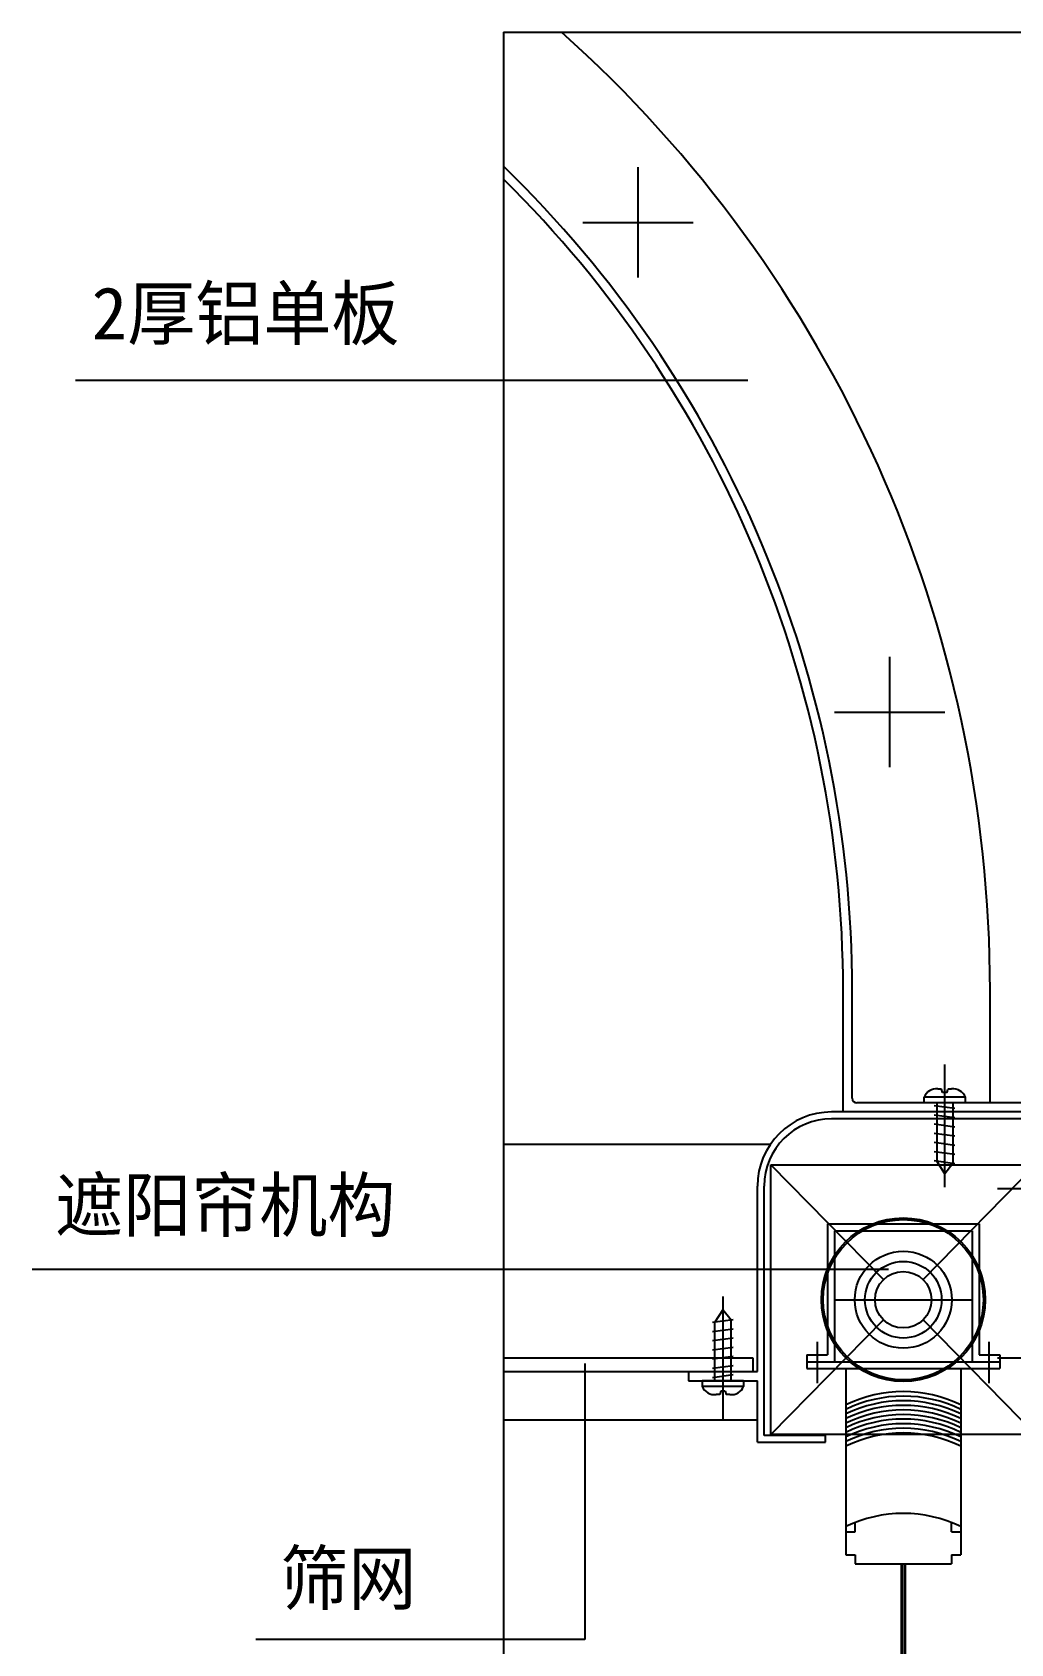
# Model space of a CAD drawing. Header units: metres. Extents: x 2568 to 3552, y 893 to 2293.
# Drawn here: x 2611.6 to 2824.7, y 1106 to 1456.9 of the extents above; entities that cross this region are included whole.
import ezdxf

# ---------------------------------------------------------------- set-up
doc = ezdxf.new("R2010")
doc.units = ezdxf.units.M
for name, color, linetype in [('1', 1, 'Continuous'), ('10', 1, 'Continuous'), ('CASTFIX', 1, 'Continuous')]:
    doc.layers.add(name, color=color, linetype=linetype)

msp = doc.modelspace()

# ---------------------------------------------------------------- hatches: boundary and pattern name
at = {"layer": '10'}
h = msp.add_hatch(dxfattribs=at)
h.set_pattern_fill('HEX', scale=15)
h.paths.add_polyline_path([(2714.2, 1168.27), (2714.2, 1165.27), (2731.9, 1165.27), (2731.9, 1165.55, -0.41), (2730.4, 1167.05, -0.24), (2731.02, 1168.27)])
h.paths.add_polyline_path([(2760.26, 1165.27), (2760.26, 1168.27), (2732.77, 1168.27, -0.24), (2733.4, 1167.05, -0.41), (2731.9, 1165.55), (2731.9, 1165.27)])
h.paths.add_polyline_path([(2763.76, 1165.27), (2768.51, 1165.27), (2768.51, 1168.27), (2763.76, 1168.27)])

# ---------------------------------------------------------------- linework, layer by layer
for p, q in [((2743.52, 1403.53), (2743.52, 1427.53)), ((2731.52, 1415.53), (2755.52, 1415.53)), ((2798.32, 1296.9), (2798.32, 1320.9)), ((2786.32, 1308.9), (2810.32, 1308.9)), ((2714.2, 1214.8), (2772.36, 1214.8)), ((2782.56, 1162.74), (2782.56, 1171.74)), ((2819.99, 1162.74), (2819.99, 1171.74)), ((2714.2, 1168.27), (2768.51, 1168.27)), ((2714.2, 1165.27), (2769.51, 1165.27)), ((2754.51, 1165.27), (2754.51, 1163.27)), ((2768.51, 1168.27), (2768.51, 1165.27)), ((2754.51, 1163.27), (2769.51, 1163.27)), ((2714.2, 1154.8), (2769.51, 1154.8))]:
    msp.add_line(p, q)
at = {"layer": '1'}
for p, q in [((2714.2, 1456.93), (2714.2, 934.4)), ((2714.2, 1456.93), (3343.15, 1456.93)), ((2788.17, 1221.8), (2788.17, 1248.26)), ((2790.17, 1224.8), (2790.17, 1248.26)), ((2820.17, 1223.8), (2820.17, 1248.26)), ((2831.94, 1221.8), (2785.67, 1221.8)), ((2831.94, 1223.8), (2791.17, 1223.8)), ((2829.74, 1220.33), (2785.67, 1220.33)), ((2772.45, 1210.3), (2796.97, 1185.31)), ((2830.1, 1210.3), (2805.58, 1185.31)), ((2769.51, 1165.27), (2769.51, 1205.64)), ((2770.98, 1151.35), (2770.98, 1205.64)), ((2784.78, 1197.42), (2817.78, 1197.42)), ((2784.78, 1197.42), (2784.78, 1168.92)), ((2817.78, 1197.42), (2817.78, 1168.92)), ((2786.28, 1195.92), (2786.28, 1167.42)), ((2786.28, 1195.92), (2816.28, 1195.92)), ((2816.28, 1195.92), (2816.28, 1167.42)), ((2786.28, 1180.92), (2816.28, 1180.92)), ((2796.97, 1176.53), (2772.45, 1151.54)), ((2805.58, 1176.53), (2830.1, 1151.54)), ((2780.28, 1168.92), (2780.28, 1165.92)), ((2780.28, 1168.92), (2784.78, 1168.92)), ((2817.78, 1168.92), (2822.28, 1168.92)), ((2822.28, 1168.92), (2822.28, 1165.92)), ((2780.28, 1167.42), (2822.28, 1167.42)), ((2780.28, 1165.92), (2822.28, 1165.92)), ((2788.78, 1165.92), (2788.78, 1125.39)), ((2813.78, 1165.92), (2813.78, 1125.39)), ((2769.51, 1149.88), (2769.51, 1163.27)), ((2784.36, 1151.35), (2770.98, 1151.35)), ((2784.36, 1149.88), (2784.36, 1151.35)), ((2769.51, 1149.88), (2784.36, 1149.88)), ((2788.78, 1130.39), (2790.78, 1130.39)), ((2790.78, 1130.39), (2790.78, 1132.39)), ((2811.78, 1130.39), (2811.78, 1132.39)), ((2811.78, 1130.39), (2813.78, 1130.39)), ((2788.78, 1125.39), (2790.78, 1125.39)), ((2790.78, 1125.39), (2790.78, 1123.39)), ((2790.78, 1123.39), (2811.78, 1123.39)), ((2800.82, 1123.37), (2800.82, 934.4)), ((2801.02, 1123.37), (2801.02, 934.4)), ((2801.52, 1123.37), (2801.52, 934.4)), ((2801.72, 1123.37), (2801.72, 934.4)), ((2811.78, 1125.39), (2811.78, 1123.39)), ((2811.78, 1125.39), (2813.78, 1125.39))]:
    msp.add_line(p, q, dxfattribs=at)
msp.add_lwpolyline([(2772.45, 1210.3), (2830.1, 1210.3), (2830.1, 1151.54), (2772.45, 1151.54)], close=True, dxfattribs=at)
for radius in [17.81, 17.44, 10.56, 8.35, 6.15]:
    msp.add_circle((2801.28, 1180.92), radius, dxfattribs=at)
for centre, radius, start, end in [((2540.17, 1248.26), 280, 0, 48.18), ((2540.17, 1248.26), 250, 0, 45.88), ((2540.17, 1248.26), 248, 0, 45.43), ((2791.17, 1224.8), 1, 180, 270), ((2785.67, 1205.64), 16.16, 90, 180), ((2785.67, 1205.64), 14.69, 90, 180), ((2801.28, 1132.36), 28.56, 64.05, 115.95), ((2801.28, 1131.36), 28.56, 64.05, 115.95), ((2801.28, 1130.36), 28.56, 64.05, 115.95), ((2801.28, 1129.36), 28.56, 64.05, 115.95), ((2801.28, 1128.36), 28.56, 64.05, 115.95), ((2801.28, 1127.36), 28.56, 64.05, 115.95), ((2801.28, 1126.36), 28.56, 64.05, 115.95), ((2801.28, 1125.36), 28.56, 64.05, 115.95), ((2801.28, 1124.36), 28.56, 64.05, 115.95), ((2801.28, 1123.36), 28.56, 64.05, 115.95), ((2801.28, 1105.83), 28.56, 64.05, 115.95)]:
    msp.add_arc(centre, radius, start, end, dxfattribs=at)
at = {"layer": '10'}
for p, q in [((2767.4, 1381.09), (2620.99, 1381.09)), ((2798.09, 1187.52), (2611.6, 1187.52)), ((2731.9, 1167.05), (2731.9, 1106.94)), ((2731.9, 1106.94), (2660.28, 1106.94))]:
    msp.add_line(p, q, dxfattribs=at)
at = {"layer": 'CASTFIX'}
for p, q in [((2810.3, 1205.46), (2810.3, 1232.13)), ((2805.8, 1223.8), (2805.8, 1225.05)), ((2814.8, 1225.05), (2805.8, 1225.05)), ((2809.6, 1226.8), (2808.8, 1226.8)), ((2809.8, 1226.05), (2809.6, 1226.8)), ((2810.8, 1226.05), (2809.8, 1226.05)), ((2810.8, 1226.05), (2811, 1226.8)), ((2811.8, 1226.8), (2811, 1226.8)), ((2814.8, 1223.8), (2814.8, 1225.05)), ((2814.8, 1223.8), (2805.8, 1223.8)), ((2812.5, 1222.53), (2807.99, 1223.13)), ((2808.55, 1223.8), (2808.55, 1211.07)), ((2812.05, 1223.8), (2812.05, 1210.58)), ((2812.5, 1220.53), (2807.99, 1221.13)), ((2812.5, 1218.53), (2807.99, 1219.13)), ((2812.5, 1216.53), (2807.99, 1217.13)), ((2812.5, 1214.53), (2807.99, 1215.13)), ((2812.5, 1212.53), (2807.99, 1213.13)), ((2812.5, 1210.53), (2807.99, 1211.13)), ((2810.3, 1208.37), (2808.55, 1211.07)), ((2812.05, 1210.58), (2810.3, 1208.37)), ((2848.44, 1205.04), (2821.78, 1205.04)), ((2762.01, 1181.61), (2762.01, 1154.94)), ((2764.2, 1176.54), (2759.7, 1175.94)), ((2762.01, 1178.7), (2760.26, 1176.01)), ((2760.26, 1163.27), (2760.26, 1176.01)), ((2763.76, 1176.49), (2762.01, 1178.7)), ((2763.76, 1163.27), (2763.76, 1176.49)), ((2764.2, 1174.54), (2759.7, 1173.94)), ((2764.2, 1172.54), (2759.7, 1171.94)), ((2764.2, 1170.54), (2759.7, 1169.94)), ((2764.2, 1168.54), (2759.7, 1167.94)), ((2764.2, 1166.54), (2759.7, 1165.94)), ((2848.44, 1168.21), (2821.78, 1168.21)), ((2757.51, 1163.27), (2757.51, 1162.02)), ((2766.51, 1163.27), (2757.51, 1163.27)), ((2766.51, 1162.02), (2757.51, 1162.02)), ((2764.2, 1164.54), (2759.7, 1163.94)), ((2766.51, 1163.27), (2766.51, 1162.02)), ((2761.31, 1160.27), (2760.51, 1160.27)), ((2761.51, 1161.02), (2761.31, 1160.27)), ((2762.51, 1161.02), (2761.51, 1161.02)), ((2762.51, 1161.02), (2762.71, 1160.27)), ((2763.51, 1160.27), (2762.71, 1160.27))]:
    msp.add_line(p, q, dxfattribs=at)
for centre, start, end in [((2808.45, 1223.96), 82.98, 157.54), ((2812.16, 1223.96), 22.46, 97.02), ((2760.16, 1163.12), 202.46, 277.02), ((2763.86, 1163.12), 262.98, 337.54)]:
    msp.add_arc(centre, 2.87, start, end, dxfattribs=at)

# ---------------------------------------------------------------- texts
at = {"layer": '10', "char_height": 11.4, "attachment_point": 1}
for s, insert in [('2厚铝单板', (2624.53, 1401.42)), ('遮阳帘机构', (2616.59, 1207.23)), ('筛网', (2665.61, 1126))]:
    msp.add_mtext(s, dxfattribs=dict(at, insert=insert))

doc.saveas('drawing.dxf')
